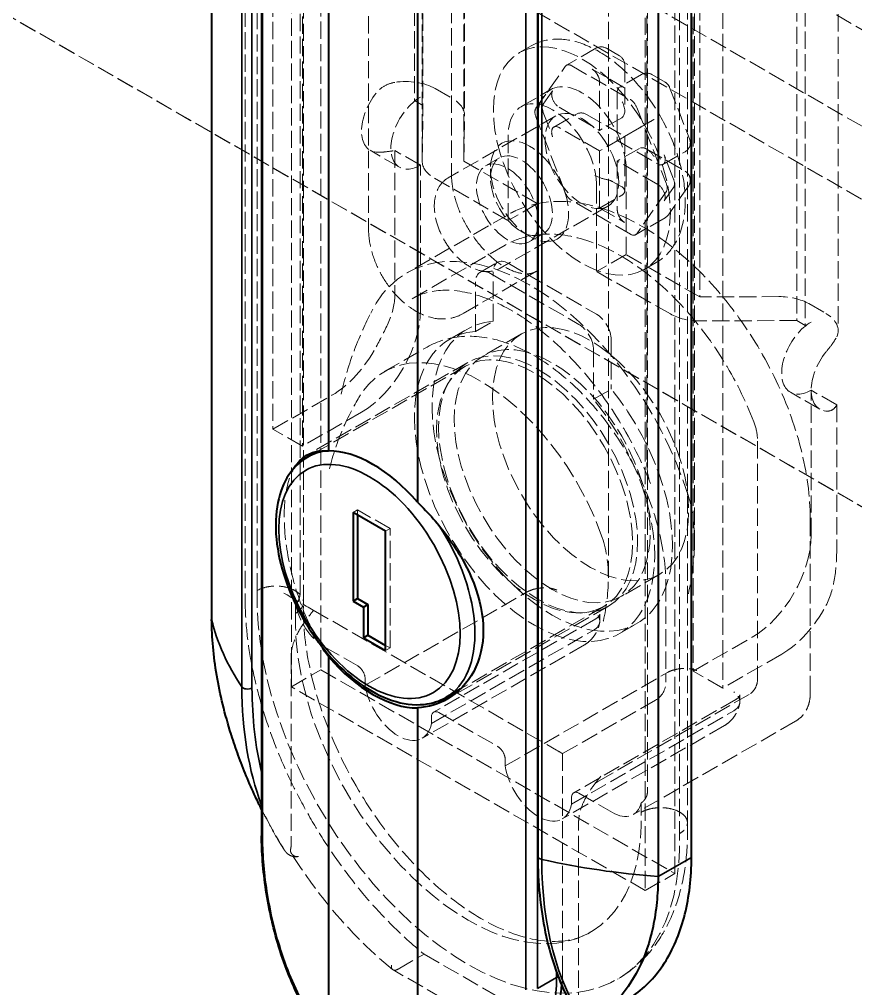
# Model space of a CAD drawing. Header units: millimetres. Extents: x 0 to 2378, y 0 to 1682.
# Drawn here: x 2199.67 to 2215.71, y 1392.49 to 1411.09 of the extents above; entities that cross this region are included whole.
import ezdxf

# ---------------------------------------------------------------- set-up
doc = ezdxf.new("R2010")
doc.units = ezdxf.units.MM
doc.header["$LTSCALE"] = 2
doc.linetypes.add('DASHED', pattern=[0.2067, 0.1654, -0.0413])
for name, color, linetype, lineweight, true_color in [('가려진 것(ISO)', 2, 'DASHED', 18, 0xffff00), ('가시적인 것(ISO)', 3, 'Continuous', 40, 0x00ff00), ('가시적인 좁은 것(ISO)', 3, 'Continuous', 35, 0x00ff00)]:
    doc.layers.add(name, color=color, linetype=linetype, lineweight=lineweight, true_color=true_color)

msp = doc.modelspace()

# ---------------------------------------------------------------- linework, layer by layer
at = {"layer": '가려진 것(ISO)'}
for p, q in [((2261.1692, 1384.7839), (2163.0227, 1441.3027)), ((2161.4105, 1440.3772), (2258.2559, 1384.6076)), ((2152.2747, 1438.3355), (2271.9172, 1369.438)), ((2164.0127, 1437.475), (2258.3407, 1383.1551)), ((2205.4491, 1430.004), (2205.4491, 1398.6102)), ((2204.2273, 1400.1322), (2204.2273, 1429.2327)), ((2205.115, 1399.9075), (2205.115, 1428.9941)), ((2203.9961, 1428.5099), (2203.9961, 1399.9436)), ((2204.8835, 1398.2844), (2204.8835, 1426.2082)), ((2204.5299, 1426.1186), (2204.5299, 1403.2273)), ((2212.2374, 1394.7011), (2212.2374, 1426.0949)), ((2205.0956, 1425.7929), (2205.0956, 1402.9015)), ((2211.6717, 1425.7692), (2211.6717, 1394.3754)), ((2205.0518, 1400.0947), (2205.0518, 1425.6136)), ((2212.4802, 1424.7752), (2212.4802, 1395.6769)), ((2212.3279, 1424.5679), (2212.3279, 1395.4673)), ((2210.9632, 1400.3738), (2210.9632, 1422.2647)), ((2211.702, 1421.929), (2211.702, 1402.5893)), ((2211.7118, 1421.7784), (2211.7118, 1396.2595)), ((2207.2442, 1421.6344), (2207.2442, 1409.5347)), ((2207.4069, 1421.5407), (2207.4069, 1409.441)), ((2212.5909, 1421.4766), (2212.5909, 1398.5853)), ((2212.6157, 1421.5409), (2212.6157, 1401.0829)), ((2208.2043, 1421.3478), (2208.2043, 1409.2481)), ((2213.1566, 1421.1508), (2213.1566, 1398.2595)), ((2207.3927, 1420.4703), (2207.3927, 1408.3706)), ((2208.1927, 1420.4703), (2208.1927, 1408.3706)), ((2184.3774, 1419.8463), (2240.9459, 1387.2706)), ((2212.7182, 1417.8643), (2212.7182, 1405.7646)), ((2214.5769, 1417.4118), (2214.5769, 1405.3121)), ((2214.7396, 1417.3181), (2214.7396, 1405.2184)), ((2215.3708, 1417.2209), (2215.3708, 1405.1212)), ((2207.9543, 1416.951), (2207.9543, 1408.1215)), ((2206.3644, 1415.8923), (2206.3644, 1407.0628)), ((2209.2578, 1410.4522), (2209.4841, 1410.5825)), ((2210.7257, 1410.5359), (2210.16, 1410.2101)), ((2210.9253, 1410.5359), (2211.1775, 1410.3906)), ((2211.2777, 1410.2173), (2211.2777, 1409.3332)), ((2209.5739, 1409.3853), (2210.1373, 1410.1891)), ((2210.2598, 1410.2003), (2211.3865, 1409.5515)), ((2211.2757, 1409.7782), (2210.6535, 1410.1365)), ((2211.6002, 1410.0323), (2211.1759, 1409.788)), ((2211.7998, 1410.0323), (2212.052, 1409.887)), ((2210.7949, 1408.9595), (2210.7949, 1409.8915)), ((2207.6412, 1409.7633), (2207.97, 1409.5739)), ((2209.2909, 1409.4169), (2209.8566, 1409.7426)), ((2209.895, 1409.723), (2209.7153, 1409.4667)), ((2211.1343, 1409.6961), (2211.1343, 1408.7641)), ((2212.1387, 1409.786), (2212.5224, 1408.7965)), ((2207.3583, 1409.6004), (2207.2442, 1409.5347)), ((2207.4069, 1409.441), (2207.2442, 1409.5347)), ((2207.3927, 1408.3742), (2207.4069, 1409.441)), ((2209.7153, 1409.3032), (2209.895, 1408.8401)), ((2210.0174, 1409.4072), (2210.7949, 1408.9595)), ((2211.509, 1409.3992), (2212.0724, 1407.9465)), ((2209.9564, 1409.239), (2207.8917, 1408.05)), ((2208.1927, 1408.3706), (2208.2043, 1409.2446)), ((2210.1373, 1407.7692), (2209.5739, 1409.2218)), ((2209.6069, 1407.5563), (2209.6069, 1409.1913)), ((2209.9176, 1409.0246), (2210.3419, 1409.2689)), ((2210.5415, 1409.2689), (2211.2777, 1408.845)), ((2211.2191, 1409.2039), (2210.7949, 1408.9595)), ((2210.7949, 1408.5671), (2210.0174, 1409.0148)), ((2211.5586, 1409.0084), (2211.1343, 1408.7641)), ((2209.0413, 1407.2305), (2209.0413, 1408.8656)), ((2211.2191, 1408.8114), (2210.7949, 1408.5671)), ((2211.1343, 1408.7641), (2211.9117, 1408.3164)), ((2211.2777, 1408.845), (2211.2777, 1407.7974)), ((2206.9591, 1408.2531), (2206.3934, 1408.5788)), ((2206.8684, 1408.5744), (2206.8684, 1405.7948)), ((2207.3583, 1408.2923), (2206.8684, 1408.5744)), ((2210.7949, 1407.4716), (2210.7949, 1408.5671)), ((2211.5586, 1408.616), (2211.1343, 1408.3717)), ((2211.6996, 1408.602), (2212.4358, 1408.1781)), ((2212.0115, 1408.3066), (2212.4358, 1408.5509)), ((2208.1927, 1408.3706), (2209.6069, 1407.5563)), ((2208.6079, 1408.2778), (2208.8766, 1408.4326)), ((2211.9117, 1407.924), (2211.1343, 1408.3717)), ((2211.1343, 1408.3717), (2211.1343, 1407.4397)), ((2212.2138, 1408.028), (2212.0342, 1408.4911)), ((2207.3583, 1405.5126), (2207.3583, 1408.2923)), ((2208.7018, 1408.0467), (2208.7018, 1408.2258)), ((2211.304, 1408.2141), (2211.304, 1406.579)), ((2207.627, 1408.0449), (2209.0413, 1407.2305)), ((2211.2191, 1407.8788), (2211.0485, 1407.977)), ((2210.7383, 1407.8883), (2210.7383, 1406.2532)), ((2212.0342, 1407.6082), (2212.2138, 1407.8645)), ((2212.4998, 1407.89), (2212.116, 1407.3425)), ((2211.3865, 1406.968), (2210.2598, 1407.6169)), ((2210.7949, 1407.4716), (2211.2191, 1407.7159)), ((2212.0724, 1407.783), (2211.509, 1406.9792)), ((2210.9545, 1407.5058), (2208.8897, 1406.3168)), ((2209.6069, 1407.5563), (2209.0413, 1407.2305)), ((2210.7949, 1407.4716), (2211.2757, 1407.1947)), ((2209.0387, 1407.3438), (2207.1013, 1406.2281)), ((2212.052, 1407.284), (2211.4863, 1406.9582)), ((2209.2935, 1407.0192), (2209.4485, 1406.9293)), ((2209.4463, 1406.822), (2209.715, 1406.9767)), ((2208.9813, 1406.7568), (2207.1994, 1405.7307)), ((2211.304, 1406.579), (2210.7383, 1406.2532)), ((2212.7182, 1405.7646), (2211.304, 1406.579)), ((2208.5001, 1406.2359), (2208.8395, 1406.4313)), ((2209.0391, 1406.4117), (2210.7361, 1405.4344)), ((2211.6531, 1406.2926), (2211.8794, 1406.4229)), ((2209.5843, 1406.2568), (2208.1701, 1405.4424)), ((2208.6997, 1406.2162), (2210.3967, 1405.239)), ((2208.7562, 1405.2995), (2208.7562, 1406.2476)), ((2212.1525, 1405.4388), (2210.7383, 1406.2532)), ((2208.4168, 1405.104), (2208.4168, 1406.0521)), ((2214.2359, 1405.7713), (2212.7182, 1405.7646)), ((2214.8077, 1405.6363), (2215.1365, 1405.447)), ((2208.4168, 1405.104), (2208.7562, 1405.2995)), ((2214.5769, 1405.3121), (2212.7243, 1405.3039)), ((2214.7396, 1405.2184), (2214.5769, 1405.3121)), ((2214.8537, 1405.2841), (2214.7396, 1405.2184)), ((2207.9213, 1404.9555), (2208.2608, 1405.1509)), ((2209.2956, 1405.0545), (2208.5602, 1404.631)), ((2211.019, 1404.9445), (2211.019, 1403.9965)), ((2206.6662, 1404.3316), (2207.4864, 1404.804)), ((2210.6796, 1404.7491), (2210.6796, 1403.801)), ((2208.2683, 1404.509), (2205.1774, 1402.7291)), ((2208.2208, 1404.4355), (2205.386, 1402.8031)), ((2204.5299, 1403.2273), (2205.6613, 1403.8788)), ((2210.6796, 1403.801), (2211.019, 1403.9965)), ((2215.0201, 1403.611), (2214.4544, 1403.9368)), ((2214.8537, 1401.1964), (2214.8537, 1403.976)), ((2215.3436, 1403.6939), (2214.8537, 1403.976)), ((2215.3436, 1403.6939), (2215.3436, 1400.9143)), ((2206.227, 1403.5531), (2205.0956, 1402.9015)), ((2205.0956, 1402.9015), (2204.5299, 1403.2273)), ((2213.8253, 1402.9954), (2213.8253, 1398.4427)), ((2206.0692, 1401.6299), (2206.1541, 1401.6788)), ((2206.1541, 1401.6788), (2206.1541, 1401.581)), ((2206.7763, 1401.3204), (2206.1541, 1401.6788)), ((2214.836, 1401.508), (2214.836, 1398.154)), ((2206.6915, 1401.2716), (2206.7763, 1401.3204)), ((2206.7763, 1399.0313), (2206.7763, 1401.3204)), ((2211.9504, 1400.4442), (2211.215, 1400.0207)), ((2212.0663, 1400.2539), (2212.0663, 1398.3735)), ((2206.2977, 1398.3137), (2209.4089, 1400.1054)), ((2204.9627, 1399.6935), (2204.9627, 1399.876)), ((2210.9631, 1399.8295), (2207.8722, 1398.0496)), ((2210.8756, 1399.8253), (2208.1278, 1398.243)), ((2205.3023, 1399.7567), (2209.9692, 1397.0692)), ((2210.7989, 1399.6613), (2210.7989, 1399.5449)), ((2210.7234, 1399.5903), (2207.6121, 1397.7986)), ((2211.175, 1399.3053), (2211.5145, 1399.5008)), ((2207.5705, 1397.5807), (2210.6817, 1399.3724)), ((2212.5909, 1398.5853), (2213.7223, 1399.2368)), ((2205.5133, 1399.0549), (2206.1563, 1398.6846)), ((2206.6915, 1399.0802), (2206.7763, 1399.0313)), ((2210.5031, 1399.0888), (2207.3918, 1397.2971)), ((2204.8781, 1398.866), (2204.8781, 1395.2567)), ((2206.6915, 1398.9824), (2206.7763, 1399.0313)), ((2214.288, 1398.911), (2213.1566, 1398.2595)), ((2204.8835, 1398.2844), (2205.4491, 1398.6102)), ((2205.4491, 1398.6102), (2212.2374, 1394.7011)), ((2208.9847, 1396.7664), (2212.096, 1398.558)), ((2213.1566, 1398.2595), (2212.5909, 1398.5853)), ((2206.2977, 1398.4397), (2206.2977, 1398.3137)), ((2211.6717, 1394.3754), (2204.8835, 1398.2844)), ((2213.6665, 1398.14), (2210.7761, 1396.4756)), ((2213.4859, 1398.1139), (2213.4859, 1397.9976)), ((2211.8659, 1398.0269), (2210.0864, 1397.0021)), ((2213.4104, 1398.0429), (2210.2991, 1396.2513)), ((2207.7119, 1397.7888), (2208.8433, 1397.1373)), ((2210.2575, 1396.0334), (2213.3687, 1397.8251)), ((2207.5705, 1397.5807), (2207.5705, 1397.7067)), ((2214.5524, 1397.6236), (2211.4411, 1395.832)), ((2213.1901, 1397.5414), (2210.0788, 1395.7498)), ((2210.0864, 1397.0021), (2210.0864, 1392.8677)), ((2208.9847, 1396.8924), (2208.9847, 1396.7664)), ((2210.2575, 1396.0334), (2210.2575, 1396.1594)), ((2210.3989, 1396.2415), (2211.0419, 1395.8712)), ((2211.5925, 1396.0582), (2211.5925, 1395.8756)), ((2210.3935, 1392.0806), (2210.3935, 1395.6899)), ((2211.6717, 1394.3754), (2212.2374, 1394.7011)), ((2206.9287, 1392.8669), (2207.429, 1393.155)), ((2207.429, 1393.155), (2209.1261, 1392.1778)), ((2208.5218, 1391.8822), (2206.833, 1392.8547))]:
    msp.add_line(p, q, dxfattribs=at)
for centre, radius, start, end in [((2210.8255, 1410.3626), 0.2, 60.06401, 119.93599), ((2211.0777, 1410.2173), 0.2, 0, 60.06401), ((2211.7, 1409.859), 0.2, 60.06401, 119.93599), ((2211.9522, 1409.7137), 0.2, 21.19789, 60.06401), ((2210.4417, 1409.0956), 0.2, 60.06401, 119.93599), ((2212.336, 1408.7242), 0.2, 299.93599, 21.19789), ((2212.336, 1408.0048), 0.2, 324.97291, 60.06401), ((2211.9522, 1407.4573), 0.2, 299.93599, 324.97291), ((2211.6663, 1398.3735), 0.4, 299.93599, 0)]:
    msp.add_arc(centre, radius, start, end, dxfattribs=at)
for centre, major_axis in [((2210.4555, 1408.3724), (1.1977, -2.0798)), ((2210.4555, 1408.3724), (0.499, -0.8666)), ((2209.4514, 1407.7942), (0.529, -0.9186)), ((2209.2958, 1407.7046), (0.4192, -0.7279)), ((2209.0271, 1407.5499), (0.4192, -0.7279)), ((2210.623, 1402.7493), (1.3274, -2.3051)), ((2209.8876, 1402.3259), (1.3274, -2.3051)), ((2209.5482, 1402.1304), (1.3274, -2.3051)), ((2209.6157, 1402.1693), (1.3474, -2.3398))]:
    msp.add_ellipse(centre, major_axis=major_axis, ratio=0.5780931, dxfattribs=at)
for centre, major_axis, ratio, start_param, end_param in [((2210.2598, 1410.0368), (-0.0998, 0.1733), 0.5780931, 5.4997209, 6.5469184), ((2210.6535, 1409.973), (-0.0998, 0.1733), 0.5780931, 3.9289245, 5.4997209), ((2207.0755, 1409.4375), (0.8, 0), 0.5758617, 0.7853988, 1.8325957), ((2210.4555, 1408.7027), (-0.5988, 1.0399), 0.5780931, 3.9289245, 7.0705172), ((2206.7927, 1409.2721), (-0.3992, -0.6933), 0.5780931, 4.4486559, 6.543051), ((2210.0174, 1409.5707), (-0.0998, 0.1733), 0.5780931, 0.2637331, 2.3581282), ((2211.2757, 1409.6147), (-0.0998, 0.1733), 0.5780931, 5.4997209, 7.0705172), ((2207.3583, 1408.9463), (-0.3992, -0.6933), 0.5780931, 3.9250571, 7.0666498), ((2207.4043, 1409.2481), (0.8, 0), 0.5758617, 6.2755519, 7.0685828), ((2209.8898, 1408.377), (-0.5988, 1.0399), 0.5780931, 3.9289245, 7.0705172), ((2209.8378, 1409.3145), (-0.0998, 0.1733), 0.5780931, 0.2637331, 1.3109306), ((2211.0777, 1409.4488), (0.1416, -0.2449), 0.5769785, 6.2822185, 7.8530148), ((2211.3865, 1409.3879), (-0.0998, 0.1733), 0.5780931, 4.4525233, 5.4997209), ((2209.6964, 1409.233), (-0.0998, 0.1733), 0.5780931, 0.2637331, 1.3109306), ((2211.7, 1409.0905), (0.2, 0.1156), 0.0016725, 3.9260239, 5.4968203), ((2210.0174, 1408.8513), (-0.0998, 0.1733), 0.5780931, 5.4997209, 7.594116), ((2211.0777, 1408.7294), (0.2, 0.1156), 0.0016725, 5.4968203, 7.0676166), ((2211.7, 1408.371), (-0.1416, 0.2449), 0.5769785, 4.7114221, 6.2822185), ((2208.1927, 1408.3706), (-0.8, 0), 0.5758617, 6.2755519, 7.0685835), ((2211.9117, 1408.4799), (0.0998, -0.1733), 0.5780931, 5.4997209, 7.594116), ((2210.8255, 1408.1061), (-0.2442, 0.0861), 0.2196918, 1.1244757, 2.1718132), ((2210.9071, 1407.8956), (0.2155, -0.0261), 0.5643253, 0.9254022, 1.449001), ((2212.0913, 1408.0167), (0.0998, -0.1733), 0.5780931, 0.2637331, 1.3109306), ((2211.0777, 1407.7974), (0.2, 0), 0.5758617, 5.4977871, 7.0685835), ((2211.9117, 1407.7605), (0.0998, -0.1733), 0.5780931, 0.2637331, 2.3581282), ((2211.9499, 1407.9353), (0.0998, -0.1733), 0.5780931, 0.2637331, 1.3109306), ((2210.2598, 1407.7804), (0.0998, -0.1733), 0.5780931, 4.4525233, 5.4997209), ((2211.2757, 1407.3582), (0.0998, -0.1733), 0.5780931, 3.9289245, 5.4997209), ((2211.3865, 1407.1315), (0.0998, -0.1733), 0.5780931, 5.4997209, 6.5469184), ((2209.4514, 1402.1471), (-2.3501, 4.081), 0.5780931, 4.344059, 6.6553827), ((2209.0391, 1406.0847), (-0.1996, 0.3466), 0.5780931, 5.4997209, 7.0705172), ((2208.6997, 1405.8892), (-0.1996, 0.3466), 0.5780931, 5.4997209, 7.0705172), ((2214.242, 1405.3106), (0.8, 0), 0.5758617, 0.7853988, 1.5784298), ((2206.227, 1404.8611), (-0.7985, -1.3865), 0.5780931, 0.7834645, 2.3542608), ((2210.7361, 1405.1074), (0.1996, -0.3466), 0.5780931, 0.7873319, 2.3581282), ((2212.7182, 1405.7646), (-0.8, 0), 0.5758617, 0.7853982, 1.5784298), ((2214.5708, 1405.1212), (0.8, 0), 0.5758617, 6.0213859, 7.0685828), ((2209.8876, 1402.3259), (1.6268, -2.8251), 0.5780931, 2.8711331, 8.1283086), ((2210.3967, 1404.912), (0.1996, -0.3466), 0.5780931, 0.7873319, 2.3581282), ((2214.8537, 1404.6301), (-0.3992, -0.6933), 0.5780931, 3.9250571, 7.0666498), ((2209.5482, 1402.1304), (-1.6268, 2.8251), 0.5780931, 6.0127257, 11.2699013), ((2205.6613, 1405.1869), (-0.7985, -1.3865), 0.5780931, 0.7834645, 1.6315265), ((2208.5126, 1401.1253), (-1.8464, 3.2064), 0.5780931, 4.3982095, 6.6012322), ((2215.4194, 1404.3043), (-0.3992, -0.6933), 0.5780931, 4.4486559, 6.543051), ((2213.7223, 1400.5449), (0.7985, 1.3865), 0.5780931, 3.9250571, 5.4958534), ((2208.2776, 1397.64), (2.8601, -4.9667), 0.5780931, 3.8948172, 7.1046245), ((2205.0195, 1399.9208), (-0.4, 0.2312), 0.0016725, 0.7863651, 2.3571614), ((2205.5133, 1399.709), (0.3992, -0.6933), 0.5780931, 4.1603181, 5.4997209), ((2214.288, 1400.2191), (-0.7985, -1.3865), 0.5780931, 0.7834645, 1.6315265), ((2208.2776, 1397.64), (2.3411, -4.0654), 0.5780931, 3.8912253, 7.1082164), ((2206.1563, 1398.5211), (-0.0998, 0.1733), 0.5780931, 3.9289245, 5.4997209), ((2206.9341, 1398.092), (0.4577, -0.7949), 0.5780931, 4.1231782, 6.8762635), ((2207.7119, 1397.6253), (-0.0998, 0.1733), 0.5780931, 5.4997209, 7.0705172), ((2208.8433, 1396.9738), (-0.0998, 0.1733), 0.5780931, 3.9289245, 5.4997209), ((2209.6864, 1397.2334), (-0.4, 0.2312), 0.0016725, 2.3571614, 3.9279577), ((2209.6211, 1396.5446), (0.4577, -0.7949), 0.5780931, 4.1231782, 6.8762635), ((2210.3989, 1396.078), (-0.0998, 0.1733), 0.5780931, 5.4997209, 7.0705172), ((2211.0419, 1396.5252), (0.3992, -0.6933), 0.5780931, 5.4997209, 6.8391236), ((2204.7885, 1395.3194), (-0.0294, 0.2232), 0.3788681, 3.9734289, 4.3782623)]:
    msp.add_ellipse(centre, major_axis=major_axis, ratio=ratio, start_param=start_param, end_param=end_param, dxfattribs=at)
for points, knots in [([(2209.4841, 1410.5825), (2209.6132, 1410.6569), (2209.76, 1410.6994), (2210.0779, 1410.7206), (2210.2498, 1410.6948), (2210.6105, 1410.5756), (2210.7997, 1410.4756), (2211.1685, 1410.2123), (2211.3479, 1410.0476), (2211.6768, 1409.6732), (2211.8263, 1409.4638), (2212.0823, 1409.0207), (2212.1887, 1408.7872), (2212.3486, 1408.3172), (2212.4018, 1408.0808), (2212.4476, 1407.626), (2212.4399, 1407.4077), (2212.3581, 1407.014), (2212.2849, 1406.8373), (2212.0963, 1406.5816), (2211.9953, 1406.4897), (2211.8794, 1406.4229)], [3.9289245, 3.9289245, 3.9289245, 3.9289245, 4.2052532, 4.2052532, 4.5032752, 4.5032752, 4.8312275, 4.8312275, 5.1653932, 5.1653932, 5.4974106, 5.4974106, 5.8283163, 5.8283163, 6.1602978, 6.1602978, 6.4944399, 6.4944399, 6.8224877, 6.8224877, 7.0705172, 7.0705172, 7.0705172, 7.0705172]), ([(2206.8684, 1409.8825), (2206.8037, 1409.8725), (2206.7363, 1409.8511), (2206.6155, 1409.7837), (2206.5621, 1409.7377), (2206.5165, 1409.6838), (2206.5131, 1409.6797), (2206.5098, 1409.6756)], [-0.30606206, -0.30606206, -0.30606206, -0.30606206, -0.2557879, -0.2557879, -0.20551375, -0.20551375, -0.20152866, -0.20152866, -0.20152866, -0.20152866]), ([(2206.5098, 1408.5428), (2206.5131, 1408.5425), (2206.5165, 1408.5422), (2206.5621, 1408.539), (2206.6155, 1408.5413), (2206.7363, 1408.5542), (2206.8037, 1408.5644), (2206.8684, 1408.5744)], [0.20152866, 0.20152866, 0.20152866, 0.20152866, 0.20551375, 0.20551375, 0.2557879, 0.2557879, 0.30606206, 0.30606206, 0.30606206, 0.30606206]), ([(2207.8917, 1408.05), (2207.8362, 1408.018), (2207.7877, 1407.9744), (2207.707, 1407.8686), (2207.6767, 1407.8055), (2207.6325, 1407.6581), (2207.6231, 1407.5721), (2207.6279, 1407.3861), (2207.6449, 1407.2852), (2207.7031, 1407.085), (2207.7443, 1406.9856), (2207.8458, 1406.7974), (2207.906, 1406.7086), (2208.041, 1406.5483), (2208.1159, 1406.4769), (2208.2767, 1406.3589), (2208.3628, 1406.3124), (2208.5367, 1406.257), (2208.6248, 1406.2457), (2208.7739, 1406.2653), (2208.835, 1406.2853), (2208.8897, 1406.3168)], [2.3542608, 2.3542608, 2.3542608, 2.3542608, 2.592027, 2.592027, 2.8537382, 2.8537382, 3.1720468, 3.1720468, 3.5250954, 3.5250954, 3.8772465, 3.8772465, 4.2259396, 4.2259396, 4.5766864, 4.5766864, 4.9312889, 4.9312889, 5.2613846, 5.2613846, 5.4958534, 5.4958534, 5.4958534, 5.4958534]), ([(2207.9543, 1408.1215), (2207.9543, 1408.0095), (2207.9689, 1407.8853), (2208.0285, 1407.625), (2208.0739, 1407.4888), (2208.1922, 1407.2192), (2208.2654, 1407.0859), (2208.4316, 1406.8376), (2208.5247, 1406.7227), (2208.7193, 1406.5241), (2208.8207, 1406.4402), (2209.0185, 1406.3112), (2209.1149, 1406.2656), (2209.2915, 1406.2119), (2209.371, 1406.2042), (2209.4944, 1406.2169), (2209.5421, 1406.2325), (2209.5843, 1406.2568)], [3.1415927, 3.1415927, 3.1415927, 3.1415927, 3.4377809, 3.4377809, 3.7379896, 3.7379896, 4.0414414, 4.0414414, 4.3452518, 4.3452518, 4.6463973, 4.6463973, 4.9431778, 4.9431778, 5.2432925, 5.2432925, 5.4958534, 5.4958534, 5.4958534, 5.4958534]), ([(2214.836, 1401.508), (2214.836, 1401.9391), (2214.7735, 1402.3966), (2214.5366, 1403.3219), (2214.3624, 1403.7895), (2213.9221, 1404.6892), (2213.6566, 1405.1213), (2213.0587, 1405.9108), (2212.7265, 1406.268), (2212.0227, 1406.873), (2211.651, 1407.1202), (2210.8999, 1407.4715), (2210.5199, 1407.5766), (2209.8087, 1407.6131), (2209.4752, 1407.555), (2209.1311, 1407.3944), (2209.0844, 1407.3701), (2209.0387, 1407.3438)], [0, 0, 0, 0, 0.3342231, 0.3342231, 0.6672973, 0.6672973, 0.9985682, 0.9985682, 1.3301788, 1.3301788, 1.6639746, 1.6639746, 1.9966665, 1.9966665, 2.3046264, 2.3046264, 2.3542608, 2.3542608, 2.3542608, 2.3542608]), ([(2206.3644, 1407.0628), (2206.3644, 1406.9221), (2206.3861, 1406.7799), (2206.4642, 1406.4971), (2206.5213, 1406.3566), (2206.6635, 1406.0917), (2206.7481, 1405.9672), (2206.9403, 1405.7422), (2207.0479, 1405.6418), (2207.2832, 1405.4767), (2207.4112, 1405.4116), (2207.6694, 1405.3425), (2207.798, 1405.3316), (2208.011, 1405.3693), (2208.0944, 1405.3988), (2208.1701, 1405.4424)], [3.1415927, 3.1415927, 3.1415927, 3.1415927, 3.5044624, 3.5044624, 3.8732089, 3.8732089, 4.2371722, 4.2371722, 4.6040399, 4.6040399, 4.9728268, 4.9728268, 5.2895048, 5.2895048, 5.4958534, 5.4958534, 5.4958534, 5.4958534]), ([(2213.7534, 1403.3704), (2213.5951, 1403.7825), (2213.3916, 1404.1897), (2212.9148, 1404.9536), (2212.6418, 1405.3102), (2212.0516, 1405.9386), (2211.7345, 1406.21), (2211.0847, 1406.6392), (2210.752, 1406.7967), (2210.1051, 1406.9743), (2209.7901, 1406.996), (2209.3144, 1406.9109), (2209.1397, 1406.8481), (2208.9813, 1406.7568)], [0.5183607, 0.5183607, 0.5183607, 0.5183607, 0.8447905, 0.8447905, 1.1708387, 1.1708387, 1.4977005, 1.4977005, 1.8257415, 1.8257415, 2.1492252, 2.1492252, 2.3542608, 2.3542608, 2.3542608, 2.3542608]), ([(2206.8684, 1405.7948), (2206.8684, 1405.6363), (2206.8249, 1405.4644), (2206.6846, 1405.1318), (2206.5942, 1404.9697), (2206.5098, 1404.8103)], [1.22288463, 1.22288463, 1.22288463, 1.22288463, 1.3682602, 1.3682602, 1.50283407, 1.50283407, 1.50283407, 1.50283407]), ([(2211.7704, 1402.1846), (2211.6109, 1402.5952), (2211.4078, 1403.0035), (2210.9343, 1403.7739), (2210.6639, 1404.1357), (2210.0867, 1404.7733), (2209.7801, 1405.0492), (2209.1681, 1405.4878), (2208.863, 1405.6512), (2208.2887, 1405.8585), (2208.0209, 1405.9019), (2207.5617, 1405.8834), (2207.3678, 1405.8277), (2207.1994, 1405.7307)], [0.5245411, 0.5245411, 0.5245411, 0.5245411, 0.8328779, 0.8328779, 1.1419386, 1.1419386, 1.4496027, 1.4496027, 1.7544145, 1.7544145, 2.0603989, 2.0603989, 2.3542608, 2.3542608, 2.3542608, 2.3542608]), ([(2205.8385, 1403.9018), (2205.9012, 1404.1864), (2205.9922, 1404.4845), (2206.1983, 1405.026), (2206.3139, 1405.2697), (2206.4042, 1405.4546)], [-1.43309057, -1.43309057, -1.43309057, -1.43309057, -1.19562768, -1.19562768, -0.95816479, -0.95816479, -0.95816479, -0.95816479]), ([(2207.4864, 1404.804), (2207.6864, 1404.9191), (2207.9128, 1404.9866), (2208.4013, 1405.0266), (2208.6645, 1404.9915), (2209.2205, 1404.8199), (2209.5136, 1404.6707), (2210.0871, 1404.2733), (2210.3668, 1404.0218), (2210.8791, 1403.4483), (2211.1118, 1403.1269), (2211.5103, 1402.4459), (2211.6762, 1402.0865), (2211.9261, 1401.3609), (2212.0098, 1400.9947), (2212.0594, 1400.5106), (2212.0663, 1400.3809), (2212.0663, 1400.2539)], [3.9289245, 3.9289245, 3.9289245, 3.9289245, 4.1952637, 4.1952637, 4.4852898, 4.4852898, 4.8133495, 4.8133495, 5.1518446, 5.1518446, 5.4878058, 5.4878058, 5.8222212, 5.8222212, 6.1579767, 6.1579767, 6.2831853, 6.2831853, 6.2831853, 6.2831853]), ([(2215.1365, 1404.7078), (2215.1776, 1404.7589), (2215.2202, 1404.812), (2215.2918, 1404.91), (2215.3206, 1404.955), (2215.3407, 1404.996), (2215.3422, 1404.999), (2215.3436, 1405.002)], [0.71587341, 0.71587341, 0.71587341, 0.71587341, 0.76614757, 0.76614757, 0.81642172, 0.81642172, 0.82040681, 0.82040681, 0.82040681, 0.82040681]), ([(2205.6134, 1402.469), (2205.6761, 1402.7256), (2205.7671, 1402.9925), (2205.9729, 1403.4707), (2206.0884, 1403.6823), (2206.1791, 1403.837)], [0, 0, 0, 0, 0.21288965, 0.21288965, 0.42577929, 0.42577929, 0.42577929, 0.42577929]), ([(2215.3436, 1403.6939), (2215.3422, 1403.6909), (2215.3407, 1403.688), (2215.3206, 1403.6488), (2215.2918, 1403.6171), (2215.2202, 1403.5783), (2215.1776, 1403.5713), (2215.1365, 1403.575)], [0.20152866, 0.20152866, 0.20152866, 0.20152866, 0.20551375, 0.20551375, 0.2557879, 0.2557879, 0.30606206, 0.30606206, 0.30606206, 0.30606206]), ([(2213.7534, 1403.3704), (2213.7923, 1403.2692), (2213.817, 1403.1597), (2213.8247, 1403.0318), (2213.8253, 1403.0136), (2213.8253, 1402.9954)], [0, 0, 0, 0, 0.082594631, 0.082594631, 0.09624807, 0.09624807, 0.09624807, 0.09624807]), ([(2211.702, 1402.5893), (2211.702, 1402.4633), (2211.7192, 1402.3479), (2211.7549, 1402.2274), (2211.7624, 1402.2053), (2211.7705, 1402.1845)], [0, 0, 0, 0, 0.12141977, 0.12141977, 0.15018851, 0.15018851, 0.15018851, 0.15018851]), ([(2205.4499, 1399.0803), (2205.3456, 1399.2495), (2205.2535, 1399.4282), (2205.0386, 1399.9172), (2204.9265, 1400.269), (2204.7806, 1400.9532), (2204.746, 1401.2853), (2204.746, 1401.5639), (2204.746, 1401.8425), (2204.7806, 1402.1029), (2204.8773, 1402.3699), (2204.9053, 1402.4293), (2204.9369, 1402.4823)], [-0.6574547, -0.6574547, -0.6574547, -0.6574547, -0.5112141, -0.5112141, -0.25560705, -0.25560705, 0, 0, 0, 0.25560705, 0.25560705, 0.33894025, 0.33894025, 0.33894025, 0.33894025]), ([(2212.4985, 1401.9451), (2212.5888, 1401.6563), (2212.6216, 1401.3271), (2212.6081, 1400.6747), (2212.5612, 1400.3512), (2212.4985, 1400.0666)], [-0.47492577, -0.47492577, -0.47492577, -0.47492577, -0.23746289, -0.23746289, 0, 0, 0, 0]), ([(2210.846, 1401.1495), (2210.9368, 1400.8903), (2210.9691, 1400.5936), (2210.9555, 1400.0046), (2210.9087, 1399.7123), (2210.846, 1399.4558)], [0.87117261, 0.87117261, 0.87117261, 0.87117261, 1.08406226, 1.08406226, 1.2969519, 1.2969519, 1.2969519, 1.2969519]), ([(2215.1365, 1399.8425), (2215.2203, 1400.0011), (2215.2721, 1400.184), (2215.3346, 1400.5616), (2215.3436, 1400.7548), (2215.3436, 1400.9143)], [-0.89271233, -0.89271233, -0.89271233, -0.89271233, -0.7589759, -0.7589759, -0.61266995, -0.61266995, -0.61266995, -0.61266995]), ([(2204.9627, 1400.1247), (2204.9245, 1400.1475), (2204.8802, 1400.1669), (2204.8318, 1400.1819), (2204.7834, 1400.1969), (2204.731, 1400.2075), (2204.6771, 1400.2131), (2204.6232, 1400.2187), (2204.5679, 1400.2193), (2204.5139, 1400.2148), (2204.4599, 1400.2104), (2204.4073, 1400.2009), (2204.3587, 1400.1868), (2204.3101, 1400.1728), (2204.2656, 1400.1543), (2204.2273, 1400.1322)], [0, 0, 0, 0, 0.2, 0.2, 0.2, 0.4, 0.4, 0.4, 0.6, 0.6, 0.6, 0.8, 0.8, 0.8, 1, 1, 1, 1]), ([(2209.4089, 1400.1054), (2209.4383, 1400.1223), (2209.4724, 1400.1371), (2209.5095, 1400.1491), (2209.5467, 1400.1611), (2209.587, 1400.1702), (2209.6284, 1400.1761), (2209.6698, 1400.182), (2209.7122, 1400.1846), (2209.7538, 1400.1838), (2209.7954, 1400.183), (2209.8362, 1400.1789), (2209.8736, 1400.1717), (2209.9111, 1400.1645), (2209.9452, 1400.1543), (2209.9746, 1400.1418)], [0, 0, 0, 0, 0.2, 0.2, 0.2, 0.4, 0.4, 0.4, 0.6, 0.6, 0.6, 0.8, 0.8, 0.8, 1, 1, 1, 1]), ([(2204.9627, 1399.6935), (2205.001, 1399.7155), (2205.0334, 1399.7413), (2205.0582, 1399.7695), (2205.0829, 1399.7977), (2205.1001, 1399.8284), (2205.1086, 1399.86), (2205.1171, 1399.8916), (2205.1171, 1399.9241), (2205.1084, 1399.9558), (2205.0998, 1399.9875), (2205.0826, 1400.0184), (2205.0579, 1400.047), (2205.0332, 1400.0756), (2205.0009, 1400.102), (2204.9627, 1400.1247)], [0, 0, 0, 0, 0.2, 0.2, 0.2, 0.4, 0.4, 0.4, 0.6, 0.6, 0.6, 0.8, 0.8, 0.8, 1, 1, 1, 1]), ([(2205.0518, 1400.0947), (2205.0518, 1400.0687), (2205.048, 1400.0341), (2205.0365, 1399.9872), (2205.03, 1399.9673), (2205.0162, 1399.9359), (2205.0074, 1399.9201), (2204.9866, 1399.8936), (2204.9746, 1399.8829), (2204.9627, 1399.876)], [0.062306408, 0.062306408, 0.062306408, 0.062306408, 0.086141003, 0.086141003, 0.099228248, 0.099228248, 0.111920532, 0.111920532, 0.124612816, 0.124612816, 0.124612816, 0.124612816]), ([(2203.9961, 1399.9436), (2203.9973, 1399.747), (2204.0199, 1399.3416), (2204.1142, 1398.7078), (2204.2674, 1398.0572), (2204.4772, 1397.3993), (2204.7411, 1396.7419), (2205.0562, 1396.0932), (2205.4158, 1395.4678), (2205.8162, 1394.8705), (2206.268, 1394.2891), (2206.8052, 1393.699), (2207.2076, 1393.3343), (2207.429, 1393.155)], [0, 0, 0, 0, 0.0871226, 0.1744185, 0.2617324, 0.3487561, 0.4359269, 0.5237497, 0.6116961, 0.6976482, 0.7858221, 0.8838338, 1, 1, 1, 1]), ([(2210.6187, 1393.5745), (2210.365, 1393.4284), (2210.0529, 1393.3671), (2209.3776, 1393.4551), (2209.0479, 1393.5611), (2208.3766, 1393.9081), (2208.037, 1394.1417), (2207.3722, 1394.7212), (2207.0473, 1395.0676), (2206.4486, 1395.8409), (2206.1753, 1396.2683), (2205.7123, 1397.1578), (2205.5229, 1397.6198), (2205.2476, 1398.5256), (2205.1614, 1398.9693), (2205.1138, 1399.5611), (2205.1094, 1399.7355), (2205.1149, 1399.9017)], [0.7873319, 0.7873319, 0.7873319, 0.7873319, 1.203022, 1.203022, 1.5198952, 1.5198952, 1.8212495, 1.8212495, 2.1250426, 2.1250426, 2.4316812, 2.4316812, 2.7389602, 2.7389602, 3.0444403, 3.0444403, 3.1787211, 3.1787211, 3.1787211, 3.1787211]), ([(2204.8781, 1398.866), (2204.8781, 1398.9206), (2204.8874, 1398.9906), (2204.9182, 1399.1151), (2204.9463, 1399.1927), (2205.0148, 1399.3409), (2205.0665, 1399.4282), (2205.1818, 1399.5938), (2205.245, 1399.6723), (2205.3023, 1399.7436)], [-0.24364092, -0.24364092, -0.24364092, -0.24364092, -0.1935549, -0.1935549, -0.14040036, -0.14040036, -0.07020018, -0.07020018, 0, 0, 0, 0]), ([(2210.6817, 1399.3724), (2210.7111, 1399.3893), (2210.7359, 1399.4094), (2210.755, 1399.4319), (2210.774, 1399.4543), (2210.7872, 1399.4791), (2210.7938, 1399.505), (2210.8005, 1399.5308), (2210.8006, 1399.5578), (2210.7941, 1399.5848), (2210.7875, 1399.6117), (2210.7743, 1399.6387), (2210.7552, 1399.664), (2210.7361, 1399.6894), (2210.7112, 1399.7132), (2210.6817, 1399.7346)], [0, 0, 0, 0, 0.2, 0.2, 0.2, 0.4, 0.4, 0.4, 0.6, 0.6, 0.6, 0.8, 0.8, 0.8, 1, 1, 1, 1]), ([(2210.7234, 1399.5903), (2210.739, 1399.5993), (2210.7534, 1399.6106), (2210.7758, 1399.6333), (2210.784, 1399.6446), (2210.7949, 1399.6629), (2210.7976, 1399.6698), (2210.8002, 1399.6776), (2210.8001, 1399.6784), (2210.7994, 1399.674), (2210.7989, 1399.6689), (2210.7989, 1399.6613)], [2.35426078, 2.35426078, 2.35426078, 2.35426078, 2.51172716, 2.51172716, 2.66919353, 2.66919353, 2.8266599, 2.8266599, 2.98412628, 2.98412628, 3.14159265, 3.14159265, 3.14159265, 3.14159265]), ([(2210.5031, 1399.0888), (2210.5365, 1399.108), (2210.5679, 1399.1306), (2210.6249, 1399.1809), (2210.6505, 1399.2085), (2210.6952, 1399.2663), (2210.7144, 1399.2966), (2210.7467, 1399.358), (2210.76, 1399.3892), (2210.7814, 1399.4515), (2210.7896, 1399.4827), (2210.7958, 1399.5136)], [5.49585344, 5.49585344, 5.49585344, 5.49585344, 5.61254547, 5.61254547, 5.72923751, 5.72923751, 5.84592955, 5.84592955, 5.96262158, 5.96262158, 6.07931362, 6.07931362, 6.07931362, 6.07931362]), ([(2212.096, 1398.558), (2212.1253, 1398.5749), (2212.1594, 1398.5897), (2212.1966, 1398.6017), (2212.2337, 1398.6137), (2212.2741, 1398.6229), (2212.3154, 1398.6288), (2212.3568, 1398.6346), (2212.3992, 1398.6372), (2212.4408, 1398.6364), (2212.4824, 1398.6357), (2212.5232, 1398.6315), (2212.5606, 1398.6243), (2212.5981, 1398.6171), (2212.6322, 1398.607), (2212.6616, 1398.5945)], [0, 0, 0, 0, 0.2, 0.2, 0.2, 0.4, 0.4, 0.4, 0.6, 0.6, 0.6, 0.8, 0.8, 0.8, 1, 1, 1, 1]), ([(2213.8253, 1398.4427), (2213.8253, 1398.3923), (2213.8169, 1398.3412), (2213.7823, 1398.2548), (2213.7581, 1398.2171), (2213.7094, 1398.1687), (2213.6888, 1398.1528), (2213.6665, 1398.14)], [0, 0, 0, 0, 0.03855932, 0.03855932, 0.071695482, 0.071695482, 0.09140513, 0.09140513, 0.09140513, 0.09140513]), ([(2213.3687, 1397.8251), (2213.3981, 1397.842), (2213.4229, 1397.8621), (2213.442, 1397.8845), (2213.461, 1397.907), (2213.4742, 1397.9318), (2213.4809, 1397.9576), (2213.4875, 1397.9835), (2213.4876, 1398.0105), (2213.4811, 1398.0374), (2213.4745, 1398.0644), (2213.4613, 1398.0913), (2213.4422, 1398.1167), (2213.4231, 1398.1421), (2213.3982, 1398.1659), (2213.3687, 1398.1873)], [0, 0, 0, 0, 0.2, 0.2, 0.2, 0.4, 0.4, 0.4, 0.6, 0.6, 0.6, 0.8, 0.8, 0.8, 1, 1, 1, 1]), ([(2213.4104, 1398.0429), (2213.4261, 1398.052), (2213.4404, 1398.0633), (2213.4628, 1398.086), (2213.471, 1398.0973), (2213.4819, 1398.1155), (2213.4846, 1398.1225), (2213.4872, 1398.1302), (2213.4871, 1398.131), (2213.4865, 1398.1267), (2213.4859, 1398.1215), (2213.4859, 1398.1139)], [2.35426078, 2.35426078, 2.35426078, 2.35426078, 2.51172716, 2.51172716, 2.66919353, 2.66919353, 2.8266599, 2.8266599, 2.98412628, 2.98412628, 3.14159265, 3.14159265, 3.14159265, 3.14159265]), ([(2214.836, 1398.154), (2214.836, 1398.1187), (2214.8336, 1398.0826), (2214.8226, 1398.0089), (2214.814, 1397.9713), (2214.7884, 1397.8952), (2214.7714, 1397.8567), (2214.7268, 1397.7815), (2214.6991, 1397.7447), (2214.6329, 1397.6778), (2214.5944, 1397.6478), (2214.5524, 1397.6236)], [0, 0, 0, 0, 0.15746637, 0.15746637, 0.31493275, 0.31493275, 0.47239912, 0.47239912, 0.6298655, 0.6298655, 0.78733187, 0.78733187, 0.78733187, 0.78733187]), ([(2213.1901, 1397.5414), (2213.2235, 1397.5607), (2213.2549, 1397.5833), (2213.3119, 1397.6335), (2213.3375, 1397.6611), (2213.3822, 1397.719), (2213.4014, 1397.7492), (2213.4338, 1397.8107), (2213.447, 1397.8419), (2213.4684, 1397.9042), (2213.4766, 1397.9353), (2213.4828, 1397.9662)], [5.49585344, 5.49585344, 5.49585344, 5.49585344, 5.61254547, 5.61254547, 5.72923751, 5.72923751, 5.84592955, 5.84592955, 5.96262158, 5.96262158, 6.07931362, 6.07931362, 6.07931362, 6.07931362]), ([(2204.7588, 1395.1384), (2204.5402, 1395.4933), (2204.3427, 1395.8617), (2203.9987, 1396.6077), (2203.8525, 1396.983), (2203.733, 1397.3578)], [-1.25220925, -1.25220925, -1.25220925, -1.25220925, -0.93896824, -0.93896824, -0.63068901, -0.63068901, -0.63068901, -0.63068901]), ([(2210.8178, 1396.5674), (2210.7604, 1396.4962), (2210.6972, 1396.4176), (2210.5819, 1396.2521), (2210.5302, 1396.1647), (2210.4618, 1396.0166), (2210.4337, 1395.939), (2210.4029, 1395.8145), (2210.3935, 1395.7444), (2210.3935, 1395.6899)], [0, 0, 0, 0, 0.07020018, 0.07020018, 0.14040036, 0.14040036, 0.1935549, 0.1935549, 0.24364092, 0.24364092, 0.24364092, 0.24364092]), ([(2210.7761, 1396.4756), (2210.7679, 1396.4708), (2210.7598, 1396.4657), (2210.7444, 1396.4549), (2210.737, 1396.4493), (2210.723, 1396.4377), (2210.7164, 1396.4317), (2210.704, 1396.4196), (2210.6983, 1396.4135), (2210.6879, 1396.4014), (2210.6831, 1396.3954), (2210.6788, 1396.3896)], [5.49585344, 5.49585344, 5.49585344, 5.49585344, 5.54546506, 5.54546506, 5.59507669, 5.59507669, 5.64468831, 5.64468831, 5.69429994, 5.69429994, 5.74391156, 5.74391156, 5.74391156, 5.74391156]), ([(2211.5925, 1396.0582), (2211.6009, 1396.063), (2211.6102, 1396.0695), (2211.6287, 1396.085), (2211.6378, 1396.0939), (2211.6558, 1396.1139), (2211.6652, 1396.1262), (2211.6817, 1396.1519), (2211.6888, 1396.1654), (2211.7061, 1396.2064), (2211.7118, 1396.2346), (2211.7118, 1396.2595)], [-0.190458105, -0.190458105, -0.190458105, -0.190458105, -0.181558654, -0.181558654, -0.172659203, -0.172659203, -0.16123742, -0.16123742, -0.149815637, -0.149815637, -0.12697207, -0.12697207, -0.12697207, -0.12697207]), ([(2204.6263, 1395.3497), (2204.5456, 1395.488), (2204.4695, 1395.6259), (2204.3685, 1395.8194), (2204.3399, 1395.8755), (2204.312, 1395.9314)], [1.103074766, 1.103074766, 1.103074766, 1.103074766, 1.136221362, 1.136221362, 1.149791976, 1.149791976, 1.149791976, 1.149791976]), ([(2211.5925, 1395.8756), (2211.6312, 1395.8979), (2211.6759, 1395.9167), (2211.7245, 1395.9311), (2211.773, 1395.9456), (2211.8254, 1395.9558), (2211.879, 1395.9611), (2211.9326, 1395.9665), (2211.9873, 1395.9671), (2212.0409, 1395.9629), (2212.0945, 1395.9587), (2212.147, 1395.9497), (2212.1956, 1395.9363), (2212.2443, 1395.9228), (2212.2891, 1395.9049), (2212.3279, 1395.8834)], [0, 0, 0, 0, 0.2, 0.2, 0.2, 0.4, 0.4, 0.4, 0.6, 0.6, 0.6, 0.8, 0.8, 0.8, 1, 1, 1, 1]), ([(2212.3279, 1395.8834), (2212.3666, 1395.8619), (2212.3991, 1395.8368), (2212.4238, 1395.8096), (2212.4485, 1395.7823), (2212.4655, 1395.7528), (2212.4739, 1395.7225), (2212.4823, 1395.6923), (2212.4823, 1395.6613), (2212.4738, 1395.6309), (2212.4653, 1395.6005), (2212.4484, 1395.5707), (2212.4237, 1395.543), (2212.399, 1395.5152), (2212.3665, 1395.4896), (2212.3279, 1395.4673)], [0, 0, 0, 0, 0.2, 0.2, 0.2, 0.4, 0.4, 0.4, 0.6, 0.6, 0.6, 0.8, 0.8, 0.8, 1, 1, 1, 1]), ([(2212.4801, 1395.6818), (2212.4878, 1395.4207), (2212.4773, 1395.1665), (2212.4183, 1394.6775), (2212.3697, 1394.4427), (2212.2325, 1393.9981), (2212.1438, 1393.7884), (2211.9249, 1393.4016), (2211.7944, 1393.2246), (2211.4937, 1392.9138), (2211.3235, 1392.7803), (2211.1377, 1392.6733)], [6.24859642, 6.24859642, 6.24859642, 6.24859642, 6.41298057, 6.41298057, 6.57736472, 6.57736472, 6.74174887, 6.74174887, 6.90613303, 6.90613303, 7.07051718, 7.07051718, 7.07051718, 7.07051718]), ([(2204.6263, 1395.3497), (2204.635, 1395.3347), (2204.6438, 1395.3199), (2204.6616, 1395.2903), (2204.6705, 1395.2756), (2204.6886, 1395.2464), (2204.6977, 1395.2319), (2204.7161, 1395.2031), (2204.7253, 1395.1887), (2204.744, 1395.1602), (2204.7534, 1395.1461), (2204.7629, 1395.132)], [0.467721635, 0.467721635, 0.467721635, 0.467721635, 0.476527417, 0.476527417, 0.4853332, 0.4853332, 0.494138983, 0.494138983, 0.502944766, 0.502944766, 0.511750549, 0.511750549, 0.511750549, 0.511750549]), ([(2205.0192, 1395.0312), (2205.0037, 1395.0244), (2204.9848, 1395.0211), (2204.9529, 1395.0217), (2204.9419, 1395.0229), (2204.9139, 1395.0281), (2204.8967, 1395.0333), (2204.8549, 1395.0505), (2204.8303, 1395.065), (2204.7878, 1395.0998), (2204.7708, 1395.1189), (2204.7588, 1395.1384)], [-0.070781201, -0.070781201, -0.070781201, -0.070781201, -0.055461964, -0.055461964, -0.047642977, -0.047642977, -0.035476886, -0.035476886, -0.017217394, -0.017217394, -0.000001042, -0.000001042, -0.000001042, -0.000001042]), ([(2205.0192, 1395.0312), (2205.011, 1395.0276), (2205.0024, 1395.0261), (2204.9844, 1395.0256), (2204.9749, 1395.027), (2204.947, 1395.0344), (2204.9281, 1395.0445), (2204.8961, 1395.07), (2204.8785, 1395.0887), (2204.8645, 1395.1336), (2204.866, 1395.1539), (2204.8708, 1395.1773)], [0.000001, 0.000001, 0.000001, 0.000001, 0.008116123, 0.008116123, 0.017280138, 0.017280138, 0.036812418, 0.036812418, 0.056177073, 0.056177073, 0.072028344, 0.072028344, 0.072028344, 0.072028344]), ([(2206.8259, 1392.8595), (2206.3685, 1393.2304), (2205.9226, 1393.6849), (2205.2949, 1394.4728), (2205.0795, 1394.7763), (2204.8814, 1395.0907)], [0, 0, 0, 0, 0.49236315, 0.49236315, 0.7715034, 0.7715034, 0.7715034, 0.7715034]), ([(2206.9287, 1392.8669), (2206.9104, 1392.8564), (2206.8924, 1392.8497), (2206.876, 1392.8476), (2206.8596, 1392.8455), (2206.8448, 1392.8479), (2206.8329, 1392.8547), (2206.8211, 1392.8616), (2206.8121, 1392.8729), (2206.8068, 1392.8876), (2206.8014, 1392.9023), (2206.7996, 1392.9205), (2206.8015, 1392.9408)], [0, 0, 0, 0, 0.25, 0.25, 0.25, 0.5, 0.5, 0.5, 0.75, 0.75, 0.75, 1, 1, 1, 1])]:
    msp.add_open_spline(points, degree=3, knots=knots, dxfattribs=at)
for points in [[(2211.7704, 1402.1846), (2211.7704, 1402.1845), (2211.7705, 1402.1845), (2211.7705, 1402.1845)], [(2210.0716, 1392.5531), (2210.0815, 1392.6558), (2210.0864, 1392.7608), (2210.0864, 1392.8677)]]:
    msp.add_open_spline(points, degree=3, dxfattribs=at)
at = {"layer": '가시적인 것(ISO)'}
for p, q in [((2203.3542, 1428.1404), (2203.3542, 1399.574)), ((2205.5936, 1425.7675), (2205.5936, 1402.8115)), ((2207.3036, 1424.7827), (2207.3036, 1401.8267)), ((2204.312, 1424.3179), (2204.312, 1395.4258)), ((2212.5591, 1395.0124), (2212.5591, 1423.5788)), ((2211.9173, 1423.2092), (2211.9173, 1394.6428)), ((2209.6081, 1421.1975), (2209.6081, 1395.0371)), ((2205.386, 1402.8031), (2205.1944, 1402.6927)), ((2206.0692, 1401.6299), (2206.0692, 1399.9294)), ((2206.6915, 1401.2716), (2206.0692, 1401.6299)), ((2206.1541, 1401.581), (2206.1541, 1399.9783)), ((2206.6915, 1398.9824), (2206.6915, 1401.2716)), ((2206.0692, 1399.9294), (2206.1541, 1399.9783)), ((2206.1541, 1399.9783), (2206.3521, 1399.8642)), ((2206.0692, 1399.9294), (2206.2672, 1399.8154)), ((2206.2672, 1399.8154), (2206.3521, 1399.8642)), ((2206.2672, 1399.8154), (2206.2672, 1399.2267)), ((2206.3521, 1399.8642), (2206.3521, 1399.2756)), ((2206.2672, 1399.2267), (2206.3521, 1399.2756)), ((2206.3521, 1399.2756), (2206.6915, 1399.0802)), ((2206.2672, 1399.2267), (2206.6915, 1398.9824)), ((2205.5936, 1398.8642), (2205.5935, 1391.4907)), ((2208.1278, 1398.243), (2207.8492, 1398.0825)), ((2207.3036, 1397.8795), (2207.3036, 1390.506))]:
    msp.add_line(p, q, dxfattribs=at)
for centre, major_axis, ratio, start_param, end_param in [((2206.4486, 1400.3455), (-1.3474, 2.3398), 0.5780931, 5.0353615, 5.9640802), ((2206.4486, 1400.3455), (1.3474, -2.3398), 0.5780931, 5.0353615, 5.9640802), ((2209.7281, 1395.0374), (-0.12, -0.0005), 0.5787986, 6.2806336, 6.2831853)]:
    msp.add_ellipse(centre, major_axis=major_axis, ratio=ratio, start_param=start_param, end_param=end_param, dxfattribs=at)
for points, knots in [([(2204.9369, 1402.4823), (2205.0022, 1402.592), (2205.0832, 1402.6743), (2205.2877, 1402.7933), (2205.4291, 1402.8237), (2205.5936, 1402.8115)], [0.33894025, 0.33894025, 0.33894025, 0.33894025, 0.5112141, 0.5112141, 0.72151837, 0.72151837, 0.72151837, 0.72151837]), ([(2205.1944, 1402.6927), (2205.0514, 1402.6104), (2204.9293, 1402.4931), (2204.7336, 1402.1988), (2204.6635, 1402.0186), (2204.5797, 1401.6051), (2204.5714, 1401.368), (2204.6209, 1400.8681), (2204.6798, 1400.6049), (2204.8572, 1400.0819), (2204.9753, 1399.8223), (2205.2586, 1399.331), (2205.4235, 1399.0993), (2205.7852, 1398.6855), (2205.9821, 1398.5035), (2206.3914, 1398.2078), (2206.604, 1398.0944), (2207.024, 1397.9544), (2207.2321, 1397.9265), (2207.5789, 1397.964), (2207.7219, 1398.0092), (2207.8492, 1398.0825)], [2.3542608, 2.3542608, 2.3542608, 2.3542608, 2.6341338, 2.6341338, 2.9347287, 2.9347287, 3.2623857, 3.2623857, 3.5951268, 3.5951268, 3.9258861, 3.9258861, 4.2556663, 4.2556663, 4.5864294, 4.5864294, 4.9191665, 4.9191665, 5.2466416, 5.2466416, 5.4958534, 5.4958534, 5.4958534, 5.4958534]), ([(2207.3036, 1401.8267), (2207.5128, 1401.6238), (2207.7098, 1401.3985), (2208.0764, 1400.8991), (2208.2577, 1400.5872), (2208.5022, 1399.9598), (2208.5644, 1399.6437), (2208.5644, 1399.0864), (2208.5022, 1398.8101), (2208.2577, 1398.3507), (2208.0764, 1398.1679), (2207.7098, 1397.9555), (2207.5128, 1397.8929), (2207.3036, 1397.8795)], [1.3231563, 1.3231563, 1.3231563, 1.3231563, 1.5334605, 1.5334605, 1.7890676, 1.7890676, 2.0446746, 2.0446746, 2.3002817, 2.3002817, 2.5558887, 2.5558887, 2.766193, 2.766193, 2.766193, 2.766193]), ([(2203.733, 1397.3578), (2203.7311, 1397.3638), (2203.7292, 1397.3698), (2203.6067, 1397.7566), (2203.5144, 1398.1345), (2203.4204, 1398.6882), (2203.3966, 1398.8703), (2203.364, 1399.2277), (2203.3553, 1399.4031), (2203.3542, 1399.574)], [-0.63068901, -0.63068901, -0.63068901, -0.63068901, -0.62576145, -0.62576145, -0.3126285, -0.3126285, -0.1562493, -0.1562493, -0.000001, -0.000001, -0.000001, -0.000001]), ([(2204.312, 1395.9314), (2204.2718, 1396.0121), (2204.2331, 1396.0924), (2204.1327, 1396.308), (2204.0738, 1396.4424), (2203.9637, 1396.7088), (2203.9126, 1396.8407), (2203.8175, 1397.1015), (2203.7736, 1397.2305), (2203.733, 1397.3578)], [1.14979198, 1.14979198, 1.14979198, 1.14979198, 1.16936796, 1.16936796, 1.20251455, 1.20251455, 1.23566115, 1.23566115, 1.26880775, 1.26880775, 1.26880775, 1.26880775]), ([(2205.8905, 1391.1202), (2205.6409, 1391.3559), (2205.4154, 1391.6448), (2205.0316, 1392.2824), (2204.8687, 1392.6392), (2204.6043, 1393.3858), (2204.5016, 1393.7861), (2204.3634, 1394.549), (2204.3242, 1394.9219), (2204.3128, 1395.3151), (2204.312, 1395.3709), (2204.312, 1395.4258)], [0, 0, 0, 0, 0.2898076, 0.2898076, 0.5816527, 0.5816527, 0.8845661, 0.8845661, 1.1797636, 1.1797636, 1.2294737, 1.2294737, 1.2294737, 1.2294737]), ([(2209.6081, 1395.0369), (2209.6093, 1394.7795), (2209.6219, 1394.5285), (2209.6703, 1394.0421), (2209.706, 1393.8066), (2209.8003, 1393.3534), (2209.8588, 1393.1358), (2209.9983, 1392.7208), (2210.0792, 1392.5234), (2210.2629, 1392.151), (2210.3656, 1391.976), (2210.4788, 1391.8133)], [0.00509329, 0.00509329, 0.00509329, 0.00509329, 0.10830819, 0.10830819, 0.2115231, 0.2115231, 0.314738, 0.314738, 0.4179529, 0.4179529, 0.52116781, 0.52116781, 0.52116781, 0.52116781]), ([(2211.3007, 1392.2709), (2211.3663, 1392.3087), (2211.5473, 1392.4269), (2211.8148, 1392.6694), (2212.079, 1393.0239), (2212.2885, 1393.4406), (2212.4413, 1393.9143), (2212.5353, 1394.4388), (2212.5579, 1394.8175), (2212.5591, 1395.0124)], [0.42857124, 0.42857124, 0.42857124, 0.42857124, 0.47615982, 0.56428185, 0.65167954, 0.73872097, 0.8258694, 0.91296247, 1, 1, 1, 1]), ([(2211.9173, 1394.6428), (2211.9162, 1394.4731), (2211.9075, 1394.3077), (2211.875, 1393.9877), (2211.8511, 1393.8331), (2211.7571, 1393.3876), (2211.6647, 1393.1159), (2211.4235, 1392.6322), (2211.2754, 1392.4215), (2210.9288, 1392.0689), (2210.7313, 1391.9281), (2210.5127, 1391.8249)], [-1.2507899, -1.2507899, -1.2507899, -1.2507899, -1.0946869, -1.0946869, -0.9384539, -0.9384539, -0.625614, -0.625614, -0.3128247, -0.3128247, -0.0000009, -0.0000009, -0.0000009, -0.0000009]), ([(2209.1993, 1391.005), (2209.3176, 1391.0731), (2209.4264, 1391.1575), (2209.6194, 1391.3525), (2209.7036, 1391.463), (2209.8462, 1391.7035), (2209.9046, 1391.8334), (2209.9969, 1392.1077), (2210.0308, 1392.2522), (2210.0605, 1392.4519), (2210.0667, 1392.5022), (2210.0716, 1392.5531)], [5.49585344, 5.49585344, 5.49585344, 5.49585344, 5.65331981, 5.65331981, 5.81078618, 5.81078618, 5.96825256, 5.96825256, 6.12571893, 6.12571893, 6.17787012, 6.17787012, 6.17787012, 6.17787012])]:
    msp.add_open_spline(points, degree=3, knots=knots, dxfattribs=at)
msp.add_open_spline([(2205.5936, 1398.8642), (2205.5435, 1398.9339), (2205.4955, 1399.0062), (2205.4499, 1399.0803)], degree=3, dxfattribs=at)
at = {"layer": '가시적인 좁은 것(ISO)'}
for p, q in [((2203.931, 1398.286), (2203.931, 1424.4465)), ((2204.1279, 1398.2619), (2204.1279, 1424.4224)), ((2204.33, 1424.2701), (2204.33, 1395.378)), ((2209.3788, 1392.4707), (2209.3794, 1421.3625)), ((2209.6031, 1392.4939), (2209.6031, 1421.3559)), ((2209.685, 1421.133), (2209.685, 1394.9725)), ((2211.9173, 1394.6428), (2212.5591, 1395.0124)), ((2209.9692, 1392.8119), (2209.9692, 1392.7048)), ((2209.6031, 1392.4939), (2209.9692, 1392.7048))]:
    msp.add_line(p, q, dxfattribs=at)
msp.add_ellipse((2206.3804, 1400.3062), major_axis=(1.2276, -2.1318), ratio=0.5780931, dxfattribs=at)
for centre, major_axis, ratio, start_param, end_param in [((2206.5218, 1400.3876), (-1.3274, 2.3051), 0.5780931, 6.0240327, 6.2831853), ((2206.5218, 1400.3876), (1.3274, -2.3051), 0.5780931, 0, 1.6666589), ((2213.2952, 1400.3879), (-10.0359, -0.0276), 0.5774617, 0.1361468, 0.3663913), ((2210.4051, 1402.0522), (4.5691, 7.9343), 0.5780931, 2.3593541, 2.699046), ((2204.043, 1398.3108), (-0.12, 0), 0.5758617, 0.3679759, 2.3562005), ((2210.5244, 1401.9836), (4.5143, 7.8392), 0.5780931, 2.3594158, 2.594824), ((2204.512, 1395.4258), (-0.2, 0), 0.5758617, 0, 0.4274471), ((2209.7281, 1395.0374), (-0.12, -0.0005), 0.5787986, 0, 1.2002707), ((2216.159, 1398.7388), (-4.5691, -7.9343), 0.5780931, 5.5009467, 6.0071089), ((2213.2952, 1400.3879), (-10.036, -0.0241), 0.5776915, 1.2014368, 1.4316813), ((2209.6864, 1392.8677), (-0.4, 0), 0.5758617, 2.3561945, 2.4776701), ((2207.3529, 1394.2114), (1.8464, -3.2064), 0.5780931, 0, 0.7873319)]:
    msp.add_ellipse(centre, major_axis=major_axis, ratio=ratio, start_param=start_param, end_param=end_param, dxfattribs=at)
msp.add_open_spline([(2204.33, 1395.378), (2204.33, 1395.2131), (2204.3377, 1395.0401), (2204.3535, 1394.8576), (2204.3694, 1394.675), (2204.3934, 1394.483), (2204.4263, 1394.2854), (2204.4592, 1394.0878), (2204.5011, 1393.8846), (2204.5522, 1393.6811), (2204.6033, 1393.4775), (2204.6636, 1393.2737), (2204.7328, 1393.0746), (2204.8021, 1392.8756), (2204.8802, 1392.6815), (2204.9672, 1392.4952), (2205.0541, 1392.3089), (2205.15, 1392.1304), (2205.2542, 1391.9625), (2205.3584, 1391.7946), (2205.471, 1391.6373), (2205.5935, 1391.4907)], degree=3, knots=[0, 0, 0, 0, 0.14285714, 0.14285714, 0.14285714, 0.28571429, 0.28571429, 0.28571429, 0.42857143, 0.42857143, 0.42857143, 0.57142857, 0.57142857, 0.57142857, 0.71428571, 0.71428571, 0.71428571, 0.85714286, 0.85714286, 0.85714286, 0.99999823, 0.99999823, 0.99999823, 0.99999823], dxfattribs=at)

doc.saveas('drawing.dxf')
